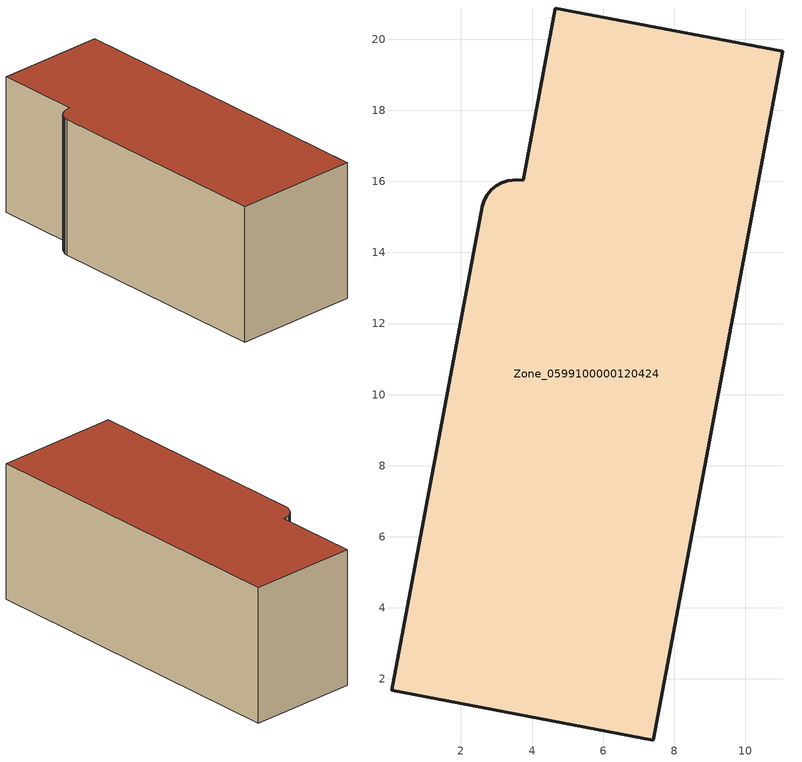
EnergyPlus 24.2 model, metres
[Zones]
Zone_0599100000120424
 floor ground (C_G): 3.15,15.97 3.31,16.02 3.58,16.05 3.76,16.03 4.66,20.88 11.05,19.66 7.41,0.28 0.06,1.69 2.6,15.3 2.65,15.47 2.74,15.62 2.85,15.76 2.99,15.88 z0
 wall outside (C_F): 3.31,16.02 3.15,15.97 2.99,15.88 2.85,15.76 2.74,15.62 2.65,15.47 2.6,15.3 0.06,1.69 7.41,0.28 11.05,19.66 4.66,20.88 3.76,16.03 3.58,16.05 3.31,16.02 z0:8.18
 roof outside (C_R): 7.41,0.28 11.05,19.66 4.66,20.88 3.76,16.03 3.58,16.05 3.31,16.02 3.15,15.97 2.99,15.88 2.85,15.76 2.74,15.62 2.65,15.47 2.6,15.3 0.06,1.69 z8.18
[BUILDING]
Pand.0599100000120424: North Axis=0; Terrain=City; Loads Convergence Tolerance Value=0.04; Temperature Convergence Tolerance Value=0.4; Solar Distribution=FullExterior; Maximum Number of Warmup Days=25; Minimum Number of Warmup Days=1
[Site:Location]
Rotterdam.The.Hague.AP_ZH_NLD Design_Conditions: Latitude=51.96; Longitude=4.45; Time Zone=1; Elevation=-4.5
[SITE:GROUNDTEMPERATURE:BUILDINGSURFACE]
18, 18, 18, 18, 18, 18, 18, 18, 18, 18, 18, 18
[MATERIAL] Thermal Absorptance=0.9; Solar Absorptance=0.7; Visible Absorptance=0.7
Name | Roughness | Thickness | Conductivity | Density | Specific Heat
G.D.1975-1991 | MediumSmooth | 0.15 | 0.288461 | 540 | 1210
F.D.1975-1991 | Rough | 0.3 | 0.230769 | 1920 | 840
R.D.1975-1991 | MediumRough | 0.2 | 0.153846 | 1500 | 1000
[CONSTRUCTION]
C_G: G.D.1975-1991
C_F: F.D.1975-1991
C_R: R.D.1975-1991
[ZONE]
Zone_0599100000120424: Type=1; Multiplier=1; Ceiling Height=Autocalculate; Volume=Autocalculate; Floor Area=autocalculate; Part of Total Floor Area=Yes
[ZONEINFILTRATION:DESIGNFLOWRATE]
Infil_Zone_0599100000120424: Zone or ZoneList or Space or SpaceList=Zone_0599100000120424; Schedule=AlwaysOn; Design Flow Rate Calculation Method=Flow/Area; Flow Rate per Floor Area=0.0042; Constant Term Coefficient=1; Temperature Term Coefficient=0; Velocity Term Coefficient=0; Velocity Squared Term Coefficient=0
[HVACTEMPLATE:ZONE:IDEALLOADSAIRSYSTEM]
Zone_0599100000120424: Maximum Heating Supply Air Temperature=50; Minimum Cooling Supply Air Temperature=13; Maximum Heating Supply Air Humidity Ratio=0.0156; Minimum Cooling Supply Air Humidity Ratio=0.0077; Heating Limit=NoLimit; Cooling Limit=NoLimit; Dehumidification Control Type=ConstantSensibleHeatRatio; Cooling Sensible Heat Ratio=0.7; Dehumidification Setpoint=60; Humidification Control Type=None; Humidification Setpoint=30; Outdoor Air Method=None; Outdoor Air Flow Rate per Person=0.00944; Outdoor Air Flow Rate per Zone Floor Area=0; Outdoor Air Flow Rate per Zone=0; Demand Controlled Ventilation Type=None; Outdoor Air Economizer Type=NoEconomizer; Heat Recovery Type=None; Sensible Heat Recovery Effectiveness=0.7; Latent Heat Recovery Effectiveness=0.65
[ZONECONTROL:THERMOSTAT]
ThermostatControl_Zone_0599100000120424: Zone or ZoneList=Zone_0599100000120424; Control Type Schedule=DualSetpointControlType; Control 1=Thermostat_Zone_0599100000120424; Temperature Difference Between Cutout And Setpoint=0
[THERMOSTATSETPOINT:DUALSETPOINT]
Thermostat_Zone_0599100000120424: Heating Setpoint Temperature Schedule=HeatingSetpoint_Zone_0599100000120424; Cooling Setpoint Temperature Schedule=CoolingSetpoint_Zone_0599100000120424
[SCHEDULE:COMPACT]
HeatingSetpoint_Zone_0599100000120424: Through: 12/31, For: AllDays, Until: 24:00, 21
CoolingSetpoint_Zone_0599100000120424: Through: 12/31, For: AllDays, Until: 24:00, 24
DualSetpointControlType: Through: 12/31, For: AllDays, Until: 24:00, 4
AlwaysOn: Through: 12/31, For: AllDays, Until: 24:00, 1
